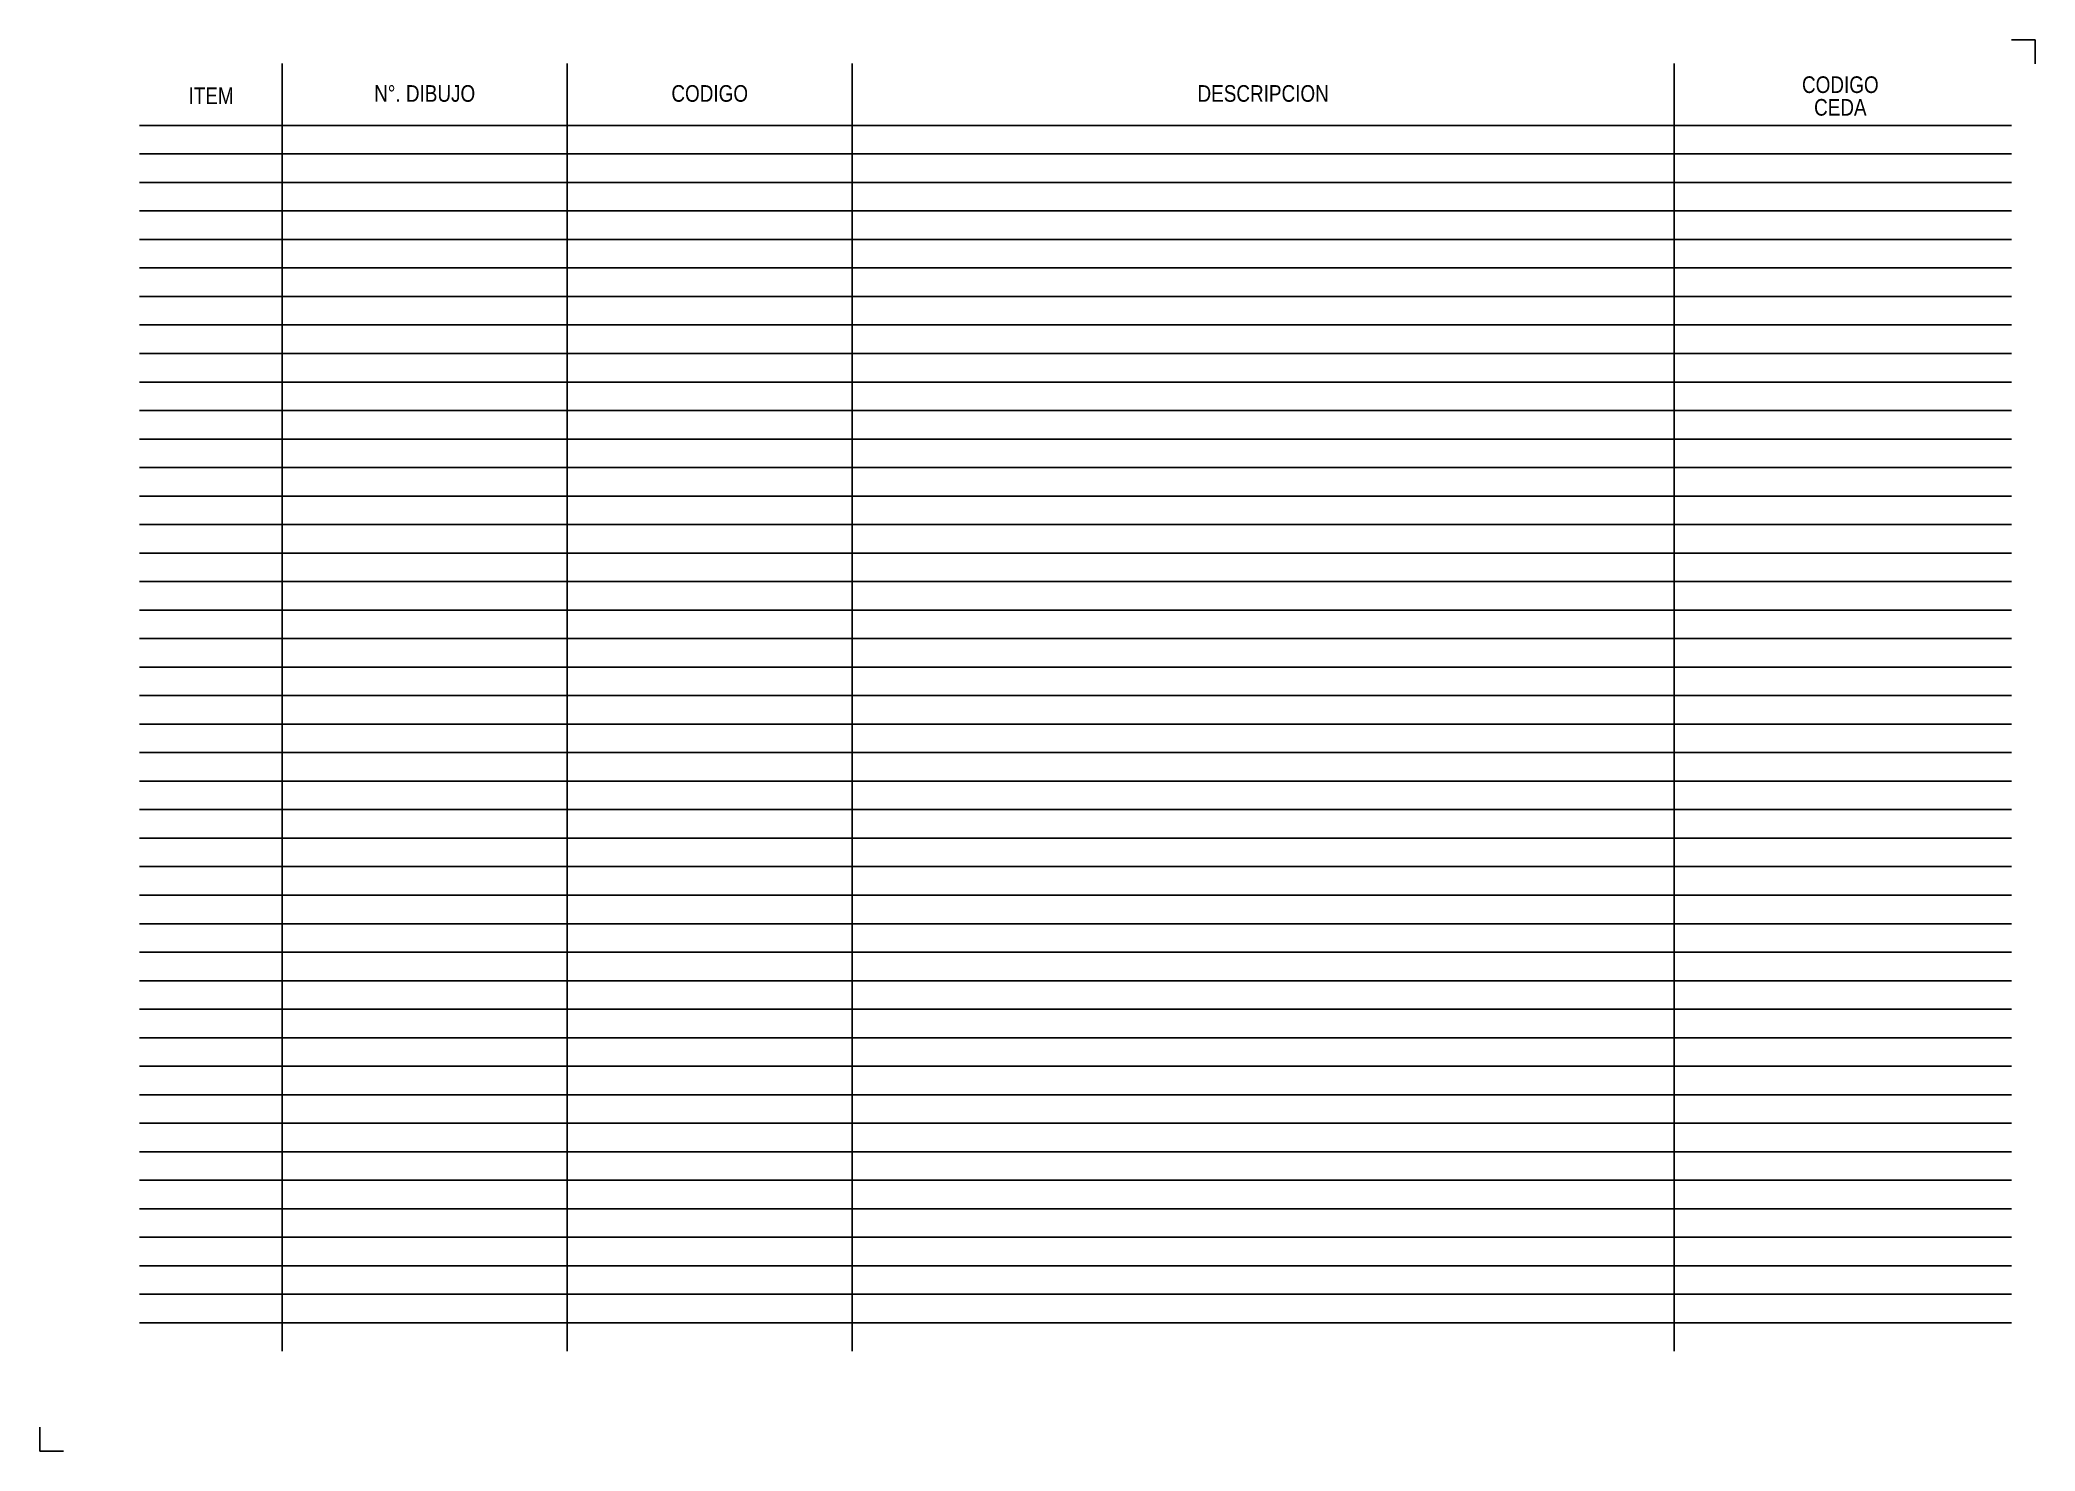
# Model space of a CAD drawing. Extents: x 0 to 420, y 0 to 297.
import ezdxf
from ezdxf.enums import TextEntityAlignment as Align

# ---------------------------------------------------------------- set-up
doc = ezdxf.new("R2010")
doc.units = 0
doc.header["$LTSCALE"] = 5
doc.layers.add('CART', color=7, linetype='CONTINUOUS')
doc.layers.add('CART-ES', color=7, linetype='CONTINUOUS')

msp = doc.modelspace()

# ---------------------------------------------------------------- linework, layer by layer
at = {"layer": 'CART', "color": 0}
for p, q in [((51, 292.04), (51, 21)), ((111, 292.04), (111, 21)), ((171, 292.04), (171, 21)), ((344, 292.04), (344, 21)), ((21, 279), (415, 279)), ((21, 273), (415, 273)), ((21, 267), (415, 267)), ((21, 261), (415, 261)), ((21, 255), (415, 255)), ((21, 249), (415, 249)), ((21, 243), (415, 243)), ((21, 237), (415, 237)), ((21, 231), (415, 231)), ((21, 225), (415, 225)), ((21, 219), (415, 219)), ((21, 213), (415, 213)), ((21, 207), (415, 207)), ((21, 201), (415, 201)), ((21, 195), (415, 195)), ((21, 189), (415, 189)), ((21, 183), (415, 183)), ((21, 177), (415, 177)), ((21, 171), (415, 171)), ((21, 165), (415, 165)), ((21, 159), (415, 159)), ((21, 153), (415, 153)), ((21, 147), (415, 147)), ((21, 141), (415, 141)), ((21, 135), (415, 135)), ((21, 129), (415, 129)), ((21, 123), (415, 123)), ((21, 117), (415, 117)), ((21, 111), (415, 111)), ((21, 105), (415, 105)), ((21, 99), (415, 99)), ((21, 93), (415, 93)), ((21, 87), (415, 87)), ((21, 81), (415, 81)), ((21, 75), (415, 75)), ((21, 69), (415, 69)), ((21, 63), (415, 63)), ((21, 57), (415, 57)), ((21, 51), (415, 51)), ((21, 45), (415, 45)), ((21, 39), (415, 39)), ((21, 33), (415, 33)), ((21, 27), (415, 27))]:
    msp.add_line(p, q, dxfattribs=at)
for points in [[(420, 292), (420, 297), (415, 297)], [(5, 0), (0, 0), (0, 5)]]:
    msp.add_lwpolyline(points, dxfattribs=at)

# ---------------------------------------------------------------- texts
at = {"layer": 'CART-ES', "color": 0, "width": 0.85}
for s, p in [('ITEM', (36.03, 283.5)), ('N%%D. DIBUJO', (81, 283.98)), ('CODIGO', (141, 283.98)), ('DESCRIPCION', (257.5, 283.98)), ('CODIGO', (379, 285.83)), ('CEDA', (379, 281.06))]:
    msp.add_text(s, height=3.5, dxfattribs=at).set_placement(p, align=Align.CENTER)

doc.saveas('drawing.dxf')
